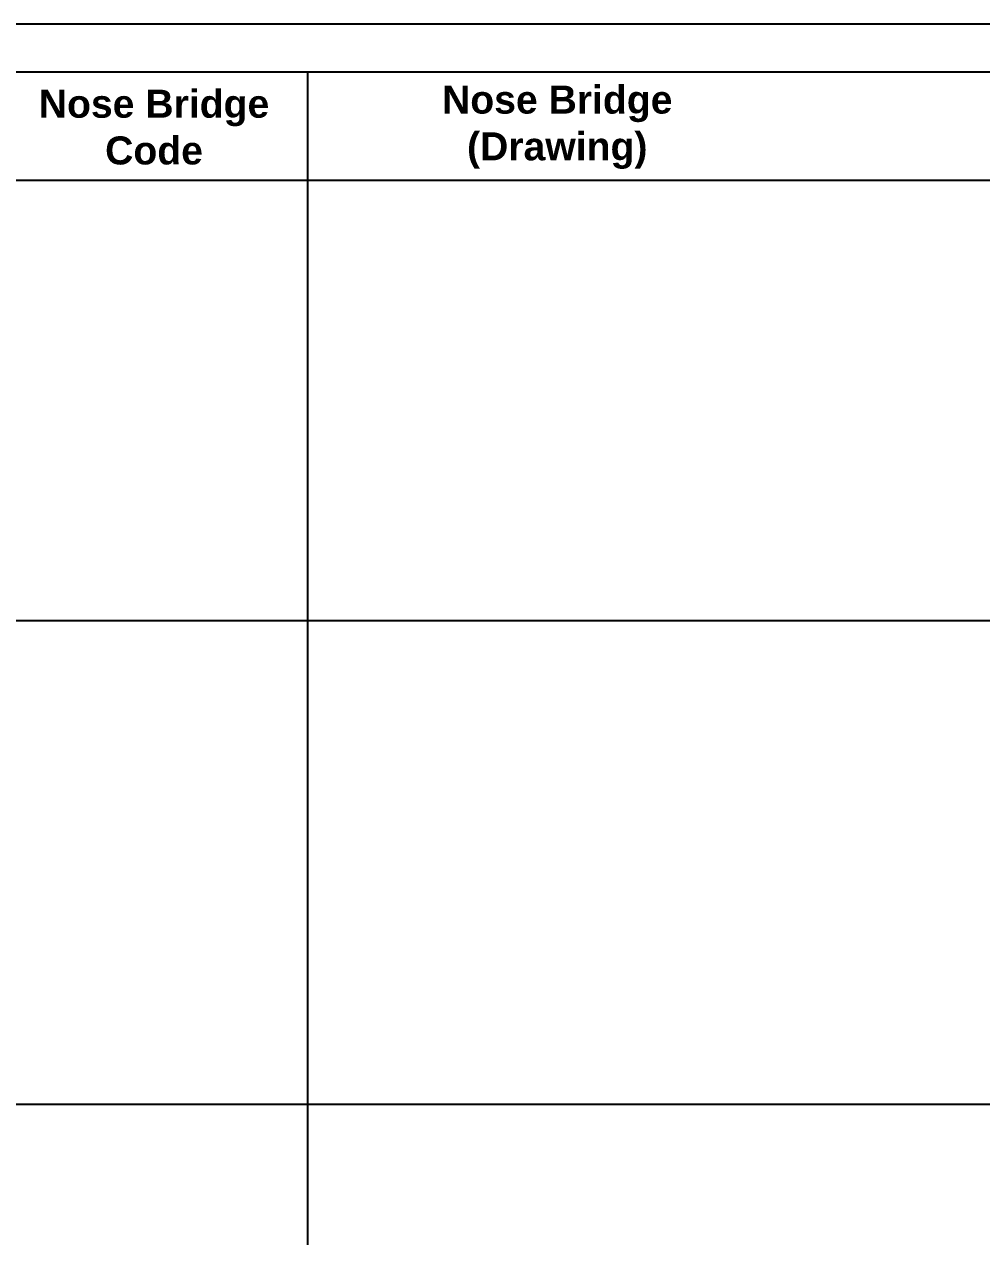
# Model space of a CAD drawing. Header units: inches. Extents: x 3613 to 8393, y -2205 to -794.
# Drawn here: x 7579.2 to 7698.8, y -1405.3 to -1253.8 of the extents above; entities that cross this region are included whole.
import ezdxf

# ---------------------------------------------------------------- set-up
doc = ezdxf.new("R2010")
doc.units = ezdxf.units.IN
doc.header["$MEASUREMENT"] = 0
doc.styles.get("Standard").update_dxf_attribs({"font": 'arial.ttf'})

msp = doc.modelspace()

# ---------------------------------------------------------------- linework, layer by layer
for p, q in [((7900.431, -1259.827), (7491.175, -1259.827)), ((7614.605, -1259.827), (7614.605, -1515.788)), ((7503.993, -1273.32), (7900.431, -1273.32)), ((7503.993, -1328.282), (7900.431, -1328.282)), ((7503.993, -1388.704), (7900.431, -1388.704))]:
    msp.add_line(p, q)
msp.add_lwpolyline([(7904.469, -1550.827), (7904.469, -1253.827), (7484.469, -1253.827), (7484.469, -1550.827)], close=True)

# ---------------------------------------------------------------- texts
at = {"char_height": 3.5, "width": 34.34827, "attachment_point": 5}
for s, insert in [('{\\fArial|b1|i0|c0|p34;Nose Bridge (Drawing)}', (7645.794, -1266.694)), ('{\\fArial|b1|i0|c0|p34;Nose Bridge Code}', (7595.418, -1266.694))]:
    msp.add_mtext(s, dxfattribs=dict(at, insert=insert))

doc.saveas('drawing.dxf')
